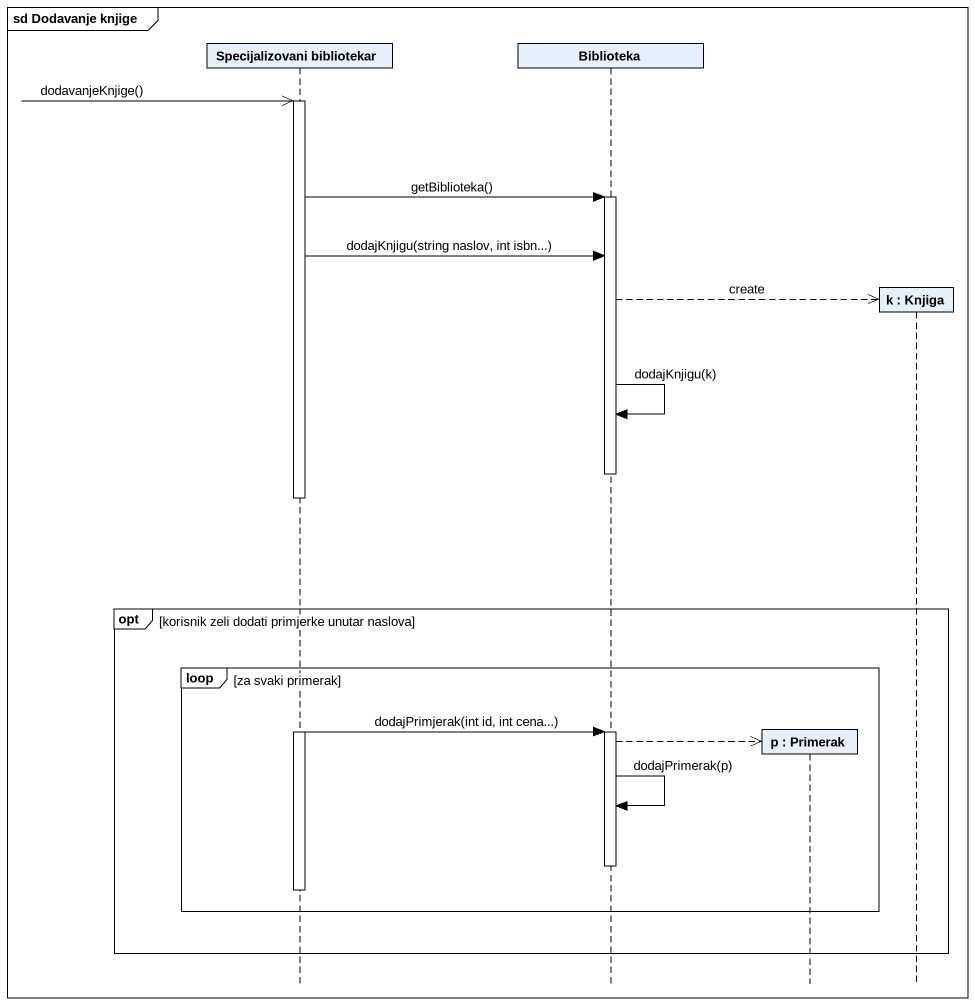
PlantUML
@startuml
mainframe sd Dodavanje knjige
hide footbox
participant "Specijalizovani bibliotekar" as Specijalizovani_bibliotekar
participant Biblioteka
participant "p : Primerak" as p
participant "k : Knjiga" as k

Specijalizovani_bibliotekar ->> Specijalizovani_bibliotekar : dodavanjeKnjige()
activate Specijalizovani_bibliotekar
Specijalizovani_bibliotekar -> Biblioteka : getBiblioteka()
activate Biblioteka
Specijalizovani_bibliotekar -> Biblioteka : dodajKnjigu(string naslov, int isbn...)
Biblioteka -->> k ** : create
Biblioteka -> Biblioteka : dodajKnjigu(k)
deactivate Biblioteka
opt korisnik zeli dodati primjerke unutar naslova
  loop za svaki primerak
    Specijalizovani_bibliotekar -> Biblioteka : dodajPrimjerak(int id, int cena...)
    activate Biblioteka
    Biblioteka -->> p **
    Biblioteka -> Biblioteka : dodajPrimerak(p)
    deactivate Biblioteka
    deactivate Specijalizovani_bibliotekar
  end
end
@enduml
